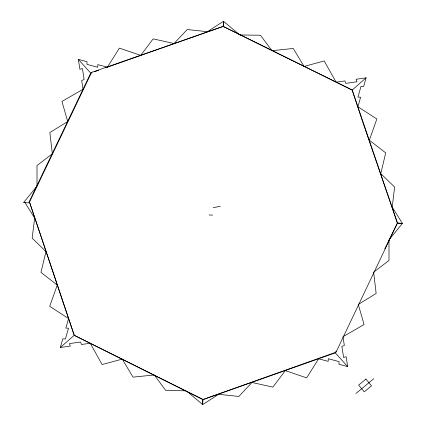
<?xml version="1.0" encoding="UTF-8"?>
<svg xmlns="http://www.w3.org/2000/svg" width="426" height="426" viewBox="0 0 426 426"><rect width="100%" height="100%" fill="white"/><g stroke="black" fill="none" stroke-linecap="round" stroke-linejoin="round"><path stroke-width="0.64" d="M105.541 67.862L223.229 26.3L223.501 21.3L239.886 34.985L260.456 35.225L271.974 50.721L293.274 48.457L304.063 66.456L324.202 60.929L336.146 82.186L344.932 80.903L345.805 83.379L356.956 81.76L356.077 79.279L366.088 77.809L363.639 86.478L361.003 86.34L357.968 97.107L360.604 97.245L357.909 106.777L376.845 118.987L369.353 140.229L385.7 152.875L380.791 173.675L394.62 187.03L392.234 207.121L402.426 223.421L397.431 223.091L362.611 121.692L352.19 90.056L223.229 26.444L91.574 72.404L29.506 202.116L74.241 335.321L202.813 399.556L336.045 352.185L397.431 223.091L352.19 90.056L223.229 26.444L223.501 21.3L207.324 31.689L187.206 29.538L174.016 43.527L153.158 38.867L140.702 55.364L119.376 48.127L107.395 67.201L97.831 64.63L97.724 67.265L86.92 64.353L87.032 61.717L78.331 59.374L79.918 69.363L82.388 68.458L84.14 79.587L81.675 80.487L83.065 89.258L61.946 101.457L67.713 121.532L49.847 132.529L52.366 153.802L37.009 165.506L37.014 186.077L23.526 202.622L28.67 202.835L90.738 73.123L91.973 72.686M185.672 390.802L165.767 390.493L154.308 374.955L132.997 377.138L122.283 359.102L102.118 364.555L90.253 343.25L81.462 344.501L80.599 342.019L69.449 343.601L70.311 346.082L60.3 347.51L62.776 338.851L65.412 339L68.49 328.244L65.86 328.095L68.581 318.573L49.698 306.299L57.27 285.085L40.971 272.368L45.955 251.59L32.174 238.182L34.639 218.101L24.857 202.329M343.047 337.349L344.341 345.497L341.87 346.397L343.628 357.526L346.098 356.621L347.685 366.61L338.984 364.267L339.096 361.631L328.292 358.724L328.185 361.36L318.621 358.783L306.645 377.862L285.313 370.625L272.858 387.122L252.006 382.468L238.816 396.457L218.698 394.311L202.52 404.7L202.792 399.7L335.278 352.861L336.13 351.067M384.806 248.864L397.33 223.144L402.474 223.352L388.986 239.902M352.19 90.056L366.088 77.809M60.3 347.51L74.241 335.321L29.506 202.116M355.928 393.47L373.719 378.741M358.293 304.452L376.158 293.45L373.639 272.177L388.997 260.472L388.986 240.568M342.951 336.726L364.065 324.527L358.474 305.08M94.439 71.808L98.757 70.274M213.192 207.648L220.285 206.344M209.118 214.933L212.606 215.13M74.241 335.321L202.962 399.418L202.669 404.562L186.833 391.228M78.331 59.374L90.738 73.123M335.278 352.861L347.685 366.61M365.902 379.076L358.655 385.077L364.257 391.845L371.504 385.844L365.902 379.076"/></g></svg>
